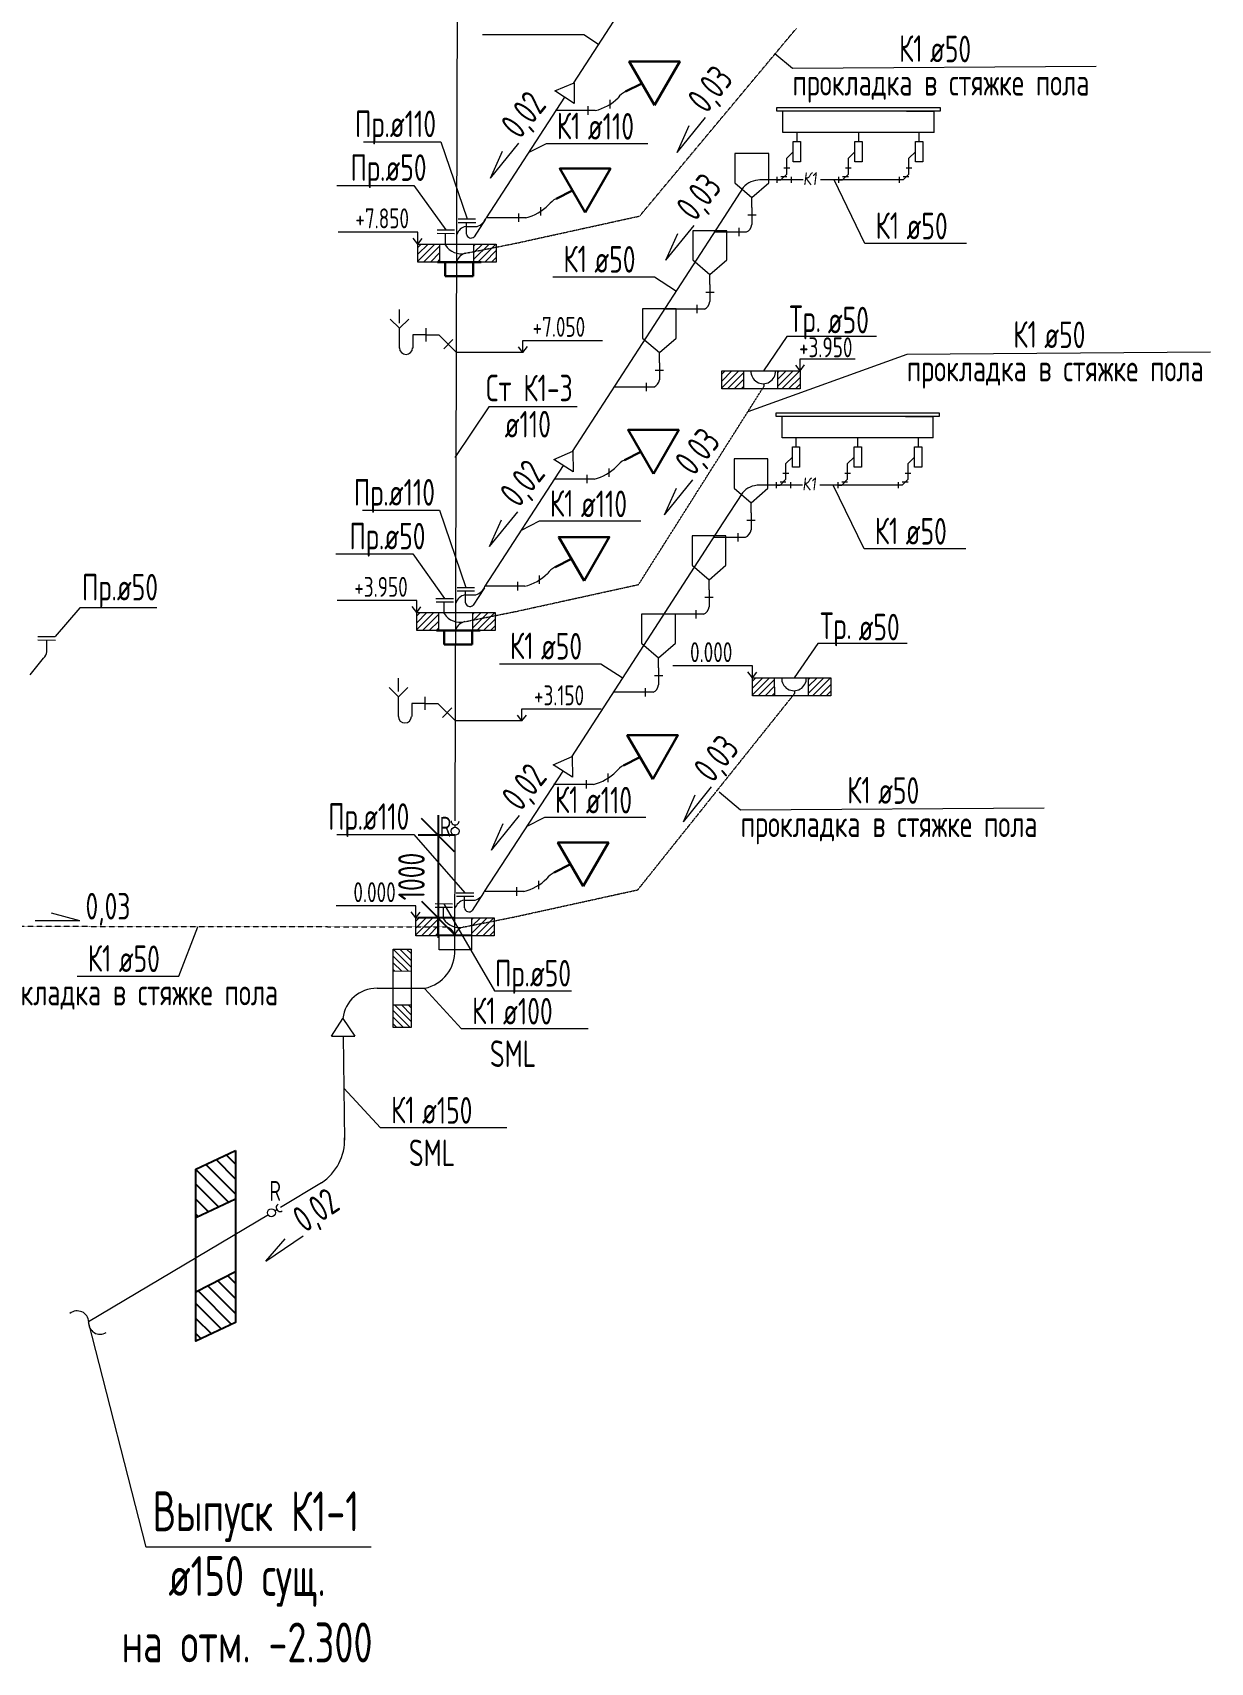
# Model space of a CAD drawing. Header units: millimetres. Extents: x -8689834 to 9419935, y -370377 to 166066.
# Drawn here: x -211101 to -202235, y -325973 to -313708 of the extents above; entities that cross this region are included whole.
import ezdxf

# ---------------------------------------------------------------- set-up
doc = ezdxf.new("R2010")
doc.units = ezdxf.units.MM
doc.header["$MEASUREMENT"] = 0
doc.linetypes.add('01_base$0$DASHED2', pattern=[0.375, 0.25, -0.125])
doc.layers.get('0').update_dxf_attribs({"color": 250, "lineweight": 9})
for name, color, linetype, lineweight in [('_0', 250, 'Continuous', 9), ('__Text VK', 7, 'Continuous', 30), ('_ВК-Text К1', 7, 'Continuous', 30), ('_ВК-К1', 14, 'Continuous', 40), ('_ВК-К3', 30, 'Continuous', 40), ('_ВК-переход на SML', 3, 'Continuous', 30), ('_ВК-противопожарные муфты', 1, 'Continuous', 30), ('_Сантехника', 7, 'Continuous', 30), ('ВК_канализация', 32, 'Continuous', 30), ('тх разм', 250, 'Continuous', 9)]:
    doc.layers.add(name, color=color, linetype=linetype, lineweight=lineweight)
doc.layers.add('PDF __ВК-К1', color=7, linetype='Continuous', true_color=0xb80000)
for name, color, linetype in [('PDF __К14', 3, 'Continuous'), ('PDF __Сантехника', 7, 'Continuous'), ('PDF _TEKSTBK', 7, 'Continuous'), ('АР_Кровля дорожки', 245, 'Continuous')]:
    doc.layers.add(name, color=color, linetype=linetype)
doc.styles.add('ISOCPEUR', font='isocpeur.ttf', dxfattribs={"width": 0.7})
doc.styles.add('RomanS', font='isocpeur.ttf')
doc.styles.add('ГОСТ 2.304', font='isocpeur.ttf', dxfattribs={"width": 0.7})
doc.dimstyles.new('СПДС', dxfattribs={"dimscale": 100, "dimtxt": 2.5, "dimasz": 2.5, "dimexe": 1.5, "dimexo": 0, "dimgap": 1, "dimtad": 1, "dimdec": 0, "dimrnd": 1, "dimtxsty": 'ГОСТ 2.304', "dimblk": 'OBLIQUE', "dimcen": 2.5, "dimdle": 1.5, "dimadec": 0, "dimazin": 2, "dimtfac": 0.75, "dimtdec": 0, "dimtmove": 1, "dimatfit": 3, "dimfxl": 1, "dimtolj": 1, "dimarcsym": 1})

# ---------------------------------------------------------------- blocks, each defined once
blk = doc.blocks.new('Протв_муфта')
at = {"layer": '_ВК-противопожарные муфты', "ltscale": 200, "transparency": 33554687}
for p, q in [((-205635, 240869), (-206106, 240869)), ((-206021, 240719), (-206021, 240869)), ((-205721, 240869), (-205721, 240719)), ((-205721, 240719), (-206021, 240719))]:
    blk.add_line(p, q, dxfattribs=at)
blk = doc.blocks.new('_Oblique')
at = {"color": 0, "linetype": 'ByBlock', "lineweight": -2}
blk.add_line((-0.5, -0.5), (0.5, 0.5), dxfattribs=at)
blk = doc.blocks.new('*D2105')
at = {"layer": 'тх разм', "color": 0, "lineweight": -2, "ltscale": 100, "transparency": 16777216}
for p, q in [((-208049, -319598), (-208049, -320520)), ((-207920, -319748), (-208199, -319748)), ((-207922, -320370), (-208199, -320370))]:
    blk.add_line(p, q, dxfattribs=at)
at = {"layer": 'тх разм', "color": 0, "lineweight": -2, "ltscale": 100, "transparency": 16777216, "xscale": 250, "yscale": 250, "zscale": 250}
for p, rotation in [((-208049, -319748), 90), ((-208049, -320370), 270)]:
    blk.add_blockref('_Oblique', p, dxfattribs=dict(at, rotation=rotation))
at = {"layer": 'тх разм', "color": 0, "lineweight": 13, "ltscale": 100, "transparency": 16777216, "insert": (-208249, -320059), "char_height": 250, "attachment_point": 5, "rotation": 90, "style": 'ГОСТ 2.304'}
blk.add_mtext('\\A1;{\\H0.8x;1000}', dxfattribs=at)
blk = doc.blocks.new('Унитаз')
at = {"layer": '_Сантехника', "lineweight": 30}
blk.add_line((-161311, 33424), (-161137, 33336), dxfattribs=at)
blk.add_lwpolyline([(-161446, 33191), (-161714, 33657), (-161176, 33657)], close=True, dxfattribs=at)

msp = doc.modelspace()

# ---------------------------------------------------------------- hatches: boundary and pattern name
at = {"layer": '_ВК-К3', "lineweight": 13}
h = msp.add_hatch(dxfattribs=at)
h.set_pattern_fill('ANSI31', scale=11.388071, angle=180)
h.set_pattern_definition([(225, (-261780.426, -335666.924), (25.566948, -25.566948), [])])
h.paths.add_polyline_path([(-208201.6, -315434.5), (-208034.9, -315434.5), (-208034.9, -315299), (-208201.6, -315299)])
h.paths.add_polyline_path([(-207779, -315434.5), (-207611.7, -315434.5), (-207611.7, -315299), (-207779, -315299)])
h = msp.add_hatch(dxfattribs=at)
h.set_pattern_fill('ANSI31', scale=11.388071, angle=180)
h.set_pattern_definition([(225, (-259492.688, -336620.88), (25.566948, -25.566948), [])])
h.paths.add_polyline_path([(-205913.9, -316388.5), (-205747.2, -316388.5), (-205747.2, -316252.9), (-205913.9, -316252.9)])
h.paths.add_polyline_path([(-205491.3, -316388.5), (-205323.9, -316388.5), (-205323.9, -316252.9), (-205491.3, -316252.9)])
h = msp.add_hatch(dxfattribs=at)
h.set_pattern_fill('ANSI31', scale=11.388071, angle=180)
h.set_pattern_definition([(225, (-261788.634, -338440.05), (25.566948, -25.566948), [])])
h.paths.add_polyline_path([(-208209.8, -318207.7), (-208043.1, -318207.7), (-208043.1, -318072.1), (-208209.8, -318072.1)])
h.paths.add_polyline_path([(-207787.2, -318207.7), (-207619.9, -318207.7), (-207619.9, -318072.1), (-207787.2, -318072.1)])
h = msp.add_hatch(dxfattribs=at)
h.set_pattern_fill('ANSI31', scale=11.388071, angle=180)
h.set_pattern_definition([(225, (-259261.167, -338931.43), (25.566948, -25.566948), [])])
h.paths.add_polyline_path([(-205682.3, -318699.1), (-205515.6, -318699.1), (-205515.6, -318563.5), (-205682.3, -318563.5)])
h.paths.add_polyline_path([(-205259.8, -318699.1), (-205092.4, -318699.1), (-205092.4, -318563.5), (-205259.8, -318563.5)])
h = msp.add_hatch(dxfattribs=at)
h.set_pattern_fill('ANSI31', scale=11.388071, angle=180)
h.set_pattern_definition([(225, (-261795.434, -340737.58), (25.566948, -25.566948), [])])
h.paths.add_polyline_path([(-208216.6, -320505.2), (-208049.9, -320505.2), (-208049.9, -320369.6), (-208216.6, -320369.6)])
h.paths.add_polyline_path([(-207794, -320505.2), (-207626.7, -320505.2), (-207626.7, -320369.6), (-207794, -320369.6)])
h = msp.add_hatch(dxfattribs=at)
h.set_pattern_fill('ANSI31', scale=11.388071, angle=270.01069)
h.set_pattern_definition([(315.01069, (-188008.44, -374769.646), (25.562178, 25.571716), [])])
h.paths.add_polyline_path([(-208250.8, -321194.6), (-208250.8, -321027.9), (-208386.4, -321027.9), (-208386.4, -321194.6)])
h.paths.add_polyline_path([(-208250.9, -320772), (-208250.9, -320604.7), (-208386.5, -320604.7), (-208386.5, -320772)])
at = {"layer": '_ВК-К3', "lineweight": 25}
h = msp.add_hatch(dxfattribs=at)
h.set_pattern_fill('ANSI31', scale=25, angle=270)
h.set_pattern_definition([(315, (-165157.714, -441175.84), (56.1266, 56.1266), [])])
h.paths.add_polyline_path([(-209573.4, -323415.6), (-209573.4, -323035), (-209871, -323189.4), (-209871, -323555.3)])
h.paths.add_polyline_path([(-209573.4, -322487.9), (-209573.4, -322120.5), (-209871, -322260.3), (-209871, -322627.7)])

# ---------------------------------------------------------------- linework, layer by layer
at = {"color": 244, "ltscale": 500, "true_color": 0x991b1e}
for points in [[(-207920.2, -319641), (-207886.3, -308164.8)], [(-208056.5, -315192.2), (-207925.6, -315192.8)], [(-208055.8, -315218.2), (-207924.8, -315218.8)], [(-207994, -315307.2), (-207993.6, -315218.5)], [(-207897.2, -315109.9), (-207766.3, -315110.4)], [(-207896.5, -315135.9), (-207765.5, -315136.4)], [(-207839.6, -315166.4), (-207755.1, -315165.9)], [(-207834.7, -315224.8), (-207834.3, -315136.1)], [(-207692, -315112.1), (-207777.6, -315243.9)], [(-207905.4, -317883), (-207774.5, -317883.5)], [(-207904.7, -317909), (-207773.7, -317909.5)], [(-207842.9, -317998), (-207842.5, -317909.2)], [(-207700.2, -317885.2), (-207785.8, -318017)], [(-208064.7, -317965.4), (-207933.7, -317965.9)], [(-208064, -317991.4), (-207933, -317991.9)], [(-208002.2, -318080.4), (-208001.8, -317991.6)], [(-207847.8, -317939.5), (-207763.3, -317939)], [(-211061.5, -318252.6), (-210930.6, -318253.1)], [(-211060.8, -318278.6), (-210929.8, -318279.1)], [(-210995.1, -318367.6), (-210993.9, -318278.8)], [(-207922.4, -320630), (-207919.8, -319747.7)], [(-207911.5, -320180.5), (-207780.6, -320181)], [(-207910.8, -320206.5), (-207779.9, -320207)], [(-207853.9, -320237.1), (-207769.4, -320236.6)], [(-207849, -320295.5), (-207848.7, -320206.8)], [(-207706.3, -320182.7), (-207791.9, -320314.5)], [(-208070.8, -320262.9), (-207939.9, -320263.4)], [(-208070.1, -320288.9), (-207939.2, -320289.4)], [(-208008.3, -320377.9), (-208007.9, -320289.2)], [(-208763.2, -321261), (-208752, -322042.6)], [(-208926.4, -322363.9), (-209235.5, -322548.5)], [(-209325.6, -322605.8), (-210679, -323410.7)]]:
    msp.add_lwpolyline(points, dxfattribs=at)
at = {"color": 244, "linetype": '01_base$0$DASHED2', "ltscale": 0.6, "true_color": 0x991b1e}
for points in [[(-207839.9, -315367.6), (-207466.4, -315293.5), (-206530.9, -315088.1), (-205350.6, -313674.9)], [(-207848.1, -318140.8), (-207474.6, -318066.6), (-206539, -317861.2), (-205596.5, -316371.1)], [(-207854.2, -320438.3), (-207480.8, -320364.2), (-206545.2, -320158.7), (-205364.9, -318681.6)]]:
    msp.add_lwpolyline(points, dxfattribs=at)
at = {"color": 7, "ltscale": 500}
for points in [[(-207714.6, -313723.2), (-206950.4, -313723.2), (-206840.8, -313794.3)], [(-203095.3, -313962.5), (-205381, -313978.7), (-205512.6, -313868.8)], [(-206470.3, -314544.7), (-207234.5, -314544.7), (-207371.3, -314613.2)], [(-204071, -315294.9), (-204835.1, -315294.9), (-205067.8, -314816.1)], [(-208201.6, -315299), (-208201.6, -315208.5), (-208800.6, -315208.6)], [(-208201.6, -315299), (-208236.3, -315253.9)], [(-208201.6, -315299), (-208169.5, -315256.3)], [(-207184.8, -315545.8), (-206420.7, -315545.8), (-206260.4, -315649.7)], [(-207410.8, -316115.3), (-207442.9, -316072.6)], [(-207410.8, -316115.3), (-207410.8, -316024.8), (-206811.8, -316025)], [(-207410.8, -316115.3), (-207376.1, -316070.2)], [(-202234.8, -316113.6), (-204520.4, -316129.9), (-205716.5, -316560.8)], [(-205323.9, -316252.9), (-205323.9, -316162.4), (-204908, -316162.5)], [(-205323.9, -316252.9), (-205356, -316210.3)], [(-205323.9, -316252.9), (-205289.2, -316207.9)], [(-204077.1, -317592.4), (-204841.3, -317592.4), (-205073.9, -317113.6)], [(-206522.5, -317385.8), (-207286.7, -317385.8), (-207423.5, -317454.3)], [(-208209.8, -318072.1), (-208209.8, -317981.6), (-208808.8, -317981.7)], [(-208209.8, -318072.1), (-208244.5, -318027)], [(-208209.8, -318072.1), (-208177.7, -318029.5)], [(-207587.1, -318457.2), (-206823, -318457.2), (-206662.6, -318561.1)], [(-205682.3, -318563.5), (-205682.3, -318473), (-206281.3, -318473.1)], [(-205682.3, -318563.5), (-205717.1, -318518.4)], [(-205682.3, -318563.5), (-205650.3, -318520.8)], [(-207419, -318888.4), (-207451.1, -318845.8)], [(-207419, -318888.4), (-207419, -318797.9), (-206820, -318798.1)], [(-207419, -318888.4), (-207384.3, -318843.4)], [(-203485.7, -319543.3), (-205771.4, -319559.5), (-205932.4, -319425)], [(-206484.6, -319615.4), (-207248.8, -319615.4), (-207385.6, -319683.9)], [(-208216.6, -320369.6), (-208216.6, -320279.1), (-208815.6, -320279.3)], [(-208216.6, -320369.6), (-208251.3, -320324.6)], [(-208216.6, -320369.6), (-208184.5, -320327)], [(-210765.4, -320809.2), (-210001.3, -320809.2), (-209856, -320438.4)], [(-209871, -322260.3), (-209573.4, -322120.5)], [(-209871, -322627.7), (-209573.4, -322487.9)], [(-209871, -323555.3), (-209573.4, -323415.6)]]:
    msp.add_lwpolyline(points, dxfattribs=at)
at = {"color": 18, "ltscale": 100, "true_color": 0x000000}
for points in [[(-208609.3, -314528.7), (-208028.9, -314528.7), (-207830.9, -315110.1)], [(-208810.5, -314857.6), (-208230.2, -314857.6), (-207991, -315192.5)], [(-207410.8, -316115.3), (-207910.3, -316115.2)], [(-208617.5, -317301.8), (-208037.1, -317301.8), (-207839.1, -317883.2)], [(-208818.7, -317630.7), (-208238.4, -317630.7), (-207999.2, -317965.6)], [(-210166.2, -318036.2), (-210746.6, -318036.2), (-210930.6, -318253.1)], [(-207419, -318888.4), (-207918.5, -318888.4)], [(-208810.7, -319741.7), (-208230.4, -319741.7), (-207846.1, -320180.8)], [(-208005.4, -320263.2), (-207624.7, -320920.2), (-207044.4, -320920.2)]]:
    msp.add_lwpolyline(points, dxfattribs=at)
at = {"color": 244, "ltscale": 100, "true_color": 0x991b1e}
msp.add_lwpolyline([(-211119.4, -318541.5), (-211018, -318415.8)], dxfattribs=at)
at = {"color": 244, "ltscale": 500, "true_color": 0x991b1e}
for centre, radius, start, end in [((-205625.2, -314985), 168.4, 89.33481, 138.94886), ((-207820.1, -315255.9), 91.6, 102.31446, 161.88271), ((-207786.3, -315065.5), 105.1, 287.26643, 340.13791), ((-207875.3, -315231.1), 141, 212.65717, 284.53041), ((-207801.4, -315220.1), 33.7, 188.17133, 314.93027), ((-207820.9, -315457.2), 91.6, 101.97428, 161.54253), ((-205631.3, -317282.5), 168.4, 89.33481, 138.94886), ((-207794.5, -317838.6), 105.1, 287.26643, 340.13791), ((-207828.3, -318029), 91.6, 102.31446, 161.88271), ((-207809.6, -317993.2), 33.7, 188.17133, 314.93027), ((-207883.4, -318004.3), 141, 212.65717, 284.53041), ((-207829.1, -318230.3), 91.6, 101.97428, 161.54253), ((-211061.1, -318365.8), 66, 310.77275, 358.43258), ((-207834.4, -320326.5), 91.6, 102.31446, 161.88271), ((-207800.6, -320136.2), 105.1, 287.26643, 340.13791), ((-207815.7, -320290.7), 33.7, 188.17133, 314.93027), ((-207889.6, -320301.8), 141, 212.65717, 284.53041), ((-208009.2, -320526.8), 91.6, 17.77812, 77.34637), ((-207835.2, -320527.9), 91.6, 101.97428, 161.54253), ((-208205.8, -320621.9), 283.4, 281.62188, 2.37514), ((-208511.4, -321155.2), 255.3, 89.23514, 173.54868), ((-209140.8, -322039.6), 388.8, 303.46536, 2.06641)]:
    msp.add_arc(centre, radius, start, end, dxfattribs=at)
at = {"color": 18, "ltscale": 500, "true_color": 0x000000}
for centre, start, end in [((-210765.1, -323414), 2.21733, 129.29001), ((-210593.1, -323417.6), 175.43682, 302.5095)]:
    msp.add_arc(centre, 86.2, start, end, dxfattribs=at)
at = {"layer": '_0', "color": 244, "ltscale": 500, "true_color": 0x991b1e}
for points in [[(-208851.7, -321261.1), (-208765.1, -321126.5), (-208674.7, -321260.9)], [(-208851.7, -321261.1), (-208674.7, -321260.9)]]:
    msp.add_lwpolyline(points, dxfattribs=at)
at = {"layer": '_ВК-Text К1', "color": 7, "lineweight": 13, "ltscale": 100}
for p, q in [((-206247.9, -314609.9), (-206035.7, -314347.5)), ((-206247.9, -314609.9), (-206158.7, -314407.9)), ((-207653.2, -314802.4), (-207440.9, -314540)), ((-207653.2, -314802.4), (-207564, -314600.4)), ((-206333.3, -315421.5), (-206121, -315159.1)), ((-206333.3, -315421.5), (-206244.1, -315219.5)), ((-206343.8, -317337), (-206131.5, -317074.7)), ((-206343.8, -317337), (-206254.6, -317135.1)), ((-207661.4, -317575.5), (-207449.1, -317313.1)), ((-207661.4, -317575.5), (-207572.2, -317373.5)), ((-206202.1, -319647.3), (-205989.9, -319385)), ((-206202.1, -319647.3), (-206112.9, -319445.3)), ((-207647.8, -319861.1), (-207435.6, -319598.7)), ((-207647.8, -319861.1), (-207558.6, -319659.1)), ((-210745.3, -320391.3), (-210958.5, -320333.9)), ((-210745.3, -320391.3), (-211082.8, -320391.7)), ((-209344.2, -322952.7), (-209064.4, -322764.1)), ((-209344.2, -322952.7), (-209199.7, -322785.7))]:
    msp.add_line(p, q, dxfattribs=at)
at = {"layer": '_ВК-К1', "lineweight": 13, "ltscale": 100}
for p, q in [((-204548.1, -314816.6), (-204504.5, -314772)), ((-204554.2, -317114.1), (-204510.6, -317069.5))]:
    msp.add_line(p, q, dxfattribs=at)
at = {"layer": '_ВК-К1', "lineweight": 13}
for p, q in [((-205686.3, -315024.7), (-205686.3, -315152.6)), ((-206002.5, -315604.6), (-206002.5, -315732.6)), ((-206383, -316191.8), (-206383, -316319.8)), ((-205692.5, -317322.2), (-205692.5, -317450.1)), ((-206008.6, -317902.2), (-206008.6, -318030.1)), ((-206389.1, -318489.4), (-206389.1, -318617.3))]:
    msp.add_line(p, q, dxfattribs=at)
at = {"layer": '_ВК-К1', "lineweight": 13, "transparency": 33554687, "flags": 128}
for points in [[(-206753.5, -314277.8), (-206753.5, -314214.1)], [(-205401.6, -314727.4), (-205446.2, -314727.4)], [(-205424.5, -314772), (-205424.5, -314727.4)], [(-204938, -314727.4), (-204981.6, -314727.4)], [(-204959.8, -314772), (-204959.8, -314727.4)], [(-204482.7, -314727.4), (-204526.3, -314727.4)], [(-204504.5, -314772), (-204504.5, -314727.4)], [(-205300, -314816.6), (-205627.1, -314816.6)], [(-205496, -314816.6), (-205468, -314816.6), (-205424.5, -314772)], [(-205496, -314838.4), (-205496, -314793.8)], [(-205424.5, -314793.8), (-205468, -314793.8)], [(-205390.2, -314793.8), (-205390.2, -314838.4)], [(-204548.1, -314816.6), (-205168.9, -314816.6)], [(-205031.4, -314816.6), (-205003.4, -314816.6), (-204959.8, -314772)], [(-205031.4, -314838.4), (-205031.4, -314793.8)], [(-204959.8, -314793.8), (-205003.4, -314793.8)], [(-204576.1, -314838.4), (-204576.1, -314793.8)], [(-204504.5, -314793.8), (-204548.1, -314793.8)], [(-207275.9, -315084), (-207275.9, -315020.3)], [(-205655.2, -315082.7), (-205717.5, -315082.7)], [(-205783.3, -315239.9), (-205783.3, -315176.2)], [(-205971.4, -315662.7), (-206033.6, -315662.7)], [(-206099.5, -315819.8), (-206099.5, -315756.1)], [(-206351.9, -316249.9), (-206414.1, -316249.9)], [(-206480, -316407), (-206480, -316343.3)], [(-206761.7, -317050.9), (-206761.7, -316987.2)], [(-205407.8, -317024.9), (-205452.4, -317024.9)], [(-205430.6, -317069.5), (-205430.6, -317024.9)], [(-204944.2, -317024.9), (-204987.7, -317024.9)], [(-204965.9, -317069.5), (-204965.9, -317024.9)], [(-204488.8, -317024.9), (-204532.4, -317024.9)], [(-204510.6, -317069.5), (-204510.6, -317024.9)], [(-205306.2, -317114.1), (-205633.2, -317114.1)], [(-205502.1, -317114.1), (-205474.1, -317114.1), (-205430.6, -317069.5)], [(-205502.1, -317135.9), (-205502.1, -317091.3)], [(-205430.6, -317091.3), (-205474.1, -317091.3)], [(-205396.4, -317091.3), (-205396.4, -317135.9)], [(-204554.2, -317114.1), (-205175.1, -317114.1)], [(-205037.5, -317114.1), (-205009.5, -317114.1), (-204965.9, -317069.5)], [(-205037.5, -317135.9), (-205037.5, -317091.3)], [(-204965.9, -317091.3), (-205009.5, -317091.3)], [(-204582.2, -317135.9), (-204582.2, -317091.3)], [(-204510.6, -317091.3), (-204554.2, -317091.3)], [(-205661.3, -317380.3), (-205723.6, -317380.3)], [(-205789.5, -317537.4), (-205789.5, -317473.7)], [(-207284.1, -317857.1), (-207284.1, -317793.4)], [(-205977.5, -317960.2), (-206039.7, -317960.2)], [(-206105.6, -318117.4), (-206105.6, -318053.6)], [(-206486.1, -318704.6), (-206486.1, -318640.8)], [(-206358, -318547.4), (-206420.2, -318547.4)], [(-206767.8, -319348.4), (-206767.8, -319284.7)], [(-207290.2, -320154.6), (-207290.2, -320090.9)]]:
    msp.add_lwpolyline(points, dxfattribs=at)
at = {"layer": '_ВК-К1', "lineweight": 13, "transparency": 33554687, "elevation": 0, "flags": 128}
for points in [[(-206918, -314326.2), (-206918, -314262.5)], [(-207440.4, -315132.5), (-207440.4, -315068.8)], [(-206926.2, -317099.4), (-206926.2, -317035.7)], [(-207448.6, -317905.6), (-207448.6, -317841.9)], [(-206932.3, -319396.9), (-206932.3, -319333.2)], [(-207454.7, -320203.1), (-207454.7, -320139.4)]]:
    msp.add_lwpolyline(points, dxfattribs=at)
at = {"layer": '_ВК-К1', "lineweight": 13, "ltscale": 100}
for centre, radius, start, end in [((-206956.1, -313934.9), 371.4, 284.11045, 314.88954), ((-206565.1, -314297.5), 162.8, 116.6162, 142.35697), ((-207087.4, -315103.7), 162.8, 116.6162, 142.35697), ((-207478.4, -314741.2), 371.4, 284.11045, 314.88954), ((-205754.6, -315144.7), 68.7, 292.7847, 353.36193), ((-206070.8, -315724.6), 68.7, 292.7847, 353.36193), ((-206451.2, -316311.8), 68.7, 292.7847, 353.36193), ((-206573.3, -317070.6), 162.8, 116.6162, 142.35697), ((-206964.2, -316708.1), 371.4, 284.11045, 314.88954), ((-205760.7, -317442.2), 68.7, 292.7847, 353.36193), ((-207486.6, -317514.3), 371.4, 284.11045, 314.88954), ((-207095.6, -317876.8), 162.8, 116.6162, 142.35697), ((-206076.9, -318022.1), 68.7, 292.7847, 353.36193), ((-206457.4, -318609.3), 68.7, 292.7847, 353.36193), ((-206970.4, -319005.6), 371.4, 284.11045, 314.88954), ((-206579.4, -319368.1), 162.8, 116.6162, 142.35697), ((-207492.7, -319811.8), 371.4, 284.11045, 314.88954), ((-207101.8, -320174.3), 162.8, 116.6162, 142.35697)]:
    msp.add_arc(centre, radius, start, end, dxfattribs=at)
at = {"layer": '_ВК-К3', "color": 7, "lineweight": 13}
for p, q in [((-208034.3, -315434.5), (-208034.3, -315299)), ((-207779.4, -315434.1), (-207779, -315298.5)), ((-205746.1, -316388), (-205746.5, -316252.5)), ((-205491.4, -316388.5), (-205491.4, -316252.9)), ((-208042.5, -318207.7), (-208042.5, -318072.1)), ((-207787.6, -318207.2), (-207787.2, -318071.6)), ((-205514.6, -318698.6), (-205515, -318563)), ((-205259.9, -318699.1), (-205259.9, -318563.5)), ((-208049.3, -320505.2), (-208049.3, -320369.6)), ((-207794.4, -320504.7), (-207794, -320369.1)), ((-208251.4, -320772.4), (-208386.9, -320772)), ((-208250.8, -321027.3), (-208386.4, -321027.3))]:
    msp.add_line(p, q, dxfattribs=at)
at = {"layer": '_ВК-К3', "color": 7, "lineweight": 25}
for p, q in [((-209573.4, -322487.9), (-209871, -322627.7)), ((-209573.4, -323033.8), (-209871, -323188))]:
    msp.add_line(p, q, dxfattribs=at)
at = {"layer": '_ВК-К3', "color": 7, "lineweight": 13}
for points in [[(-207611.7, -315434.5), (-208201.6, -315434.5), (-208201.6, -315299), (-207611.7, -315299)], [(-205323.9, -316388.5), (-205913.9, -316388.5), (-205913.9, -316252.9), (-205323.9, -316252.9)], [(-207619.9, -318207.7), (-208209.8, -318207.7), (-208209.8, -318072.1), (-207619.9, -318072.1)], [(-205092.4, -318699.1), (-205682.3, -318699.1), (-205682.3, -318563.5), (-205092.4, -318563.5)], [(-207626.7, -320505.2), (-208216.6, -320505.2), (-208216.6, -320369.6), (-207626.7, -320369.6)], [(-208250.9, -320604.7), (-208250.8, -321194.6), (-208386.4, -321194.6), (-208386.5, -320604.7)]]:
    msp.add_lwpolyline(points, close=True, dxfattribs=at)
at = {"layer": '_ВК-К3', "color": 7, "lineweight": 25}
msp.add_lwpolyline([(-209573.4, -322120.5), (-209573.4, -323415.6), (-209871, -323555.3), (-209871, -322260.3)], close=True, dxfattribs=at)
at = {"layer": '_ВК-переход на SML', "lineweight": 13}
msp.add_lwpolyline([(-208041.7, -320498.9), (-207798.1, -320498.9), (-207798.1, -320610.2), (-208041.7, -320610.2)], close=True, dxfattribs=at)
at = {"layer": '_Сантехника', "lineweight": 13}
for points in [[(-205498.6, -314272.1), (-204269.6, -314272.1), (-204269.6, -314300.1), (-205498.6, -314300.1), (-205498.6, -314272.1)], [(-205453, -314459.8), (-205453, -314300.1)], [(-204523.7, -314300.1), (-204315.2, -314300.1)], [(-204315.2, -314459.8), (-204315.2, -314300.1)], [(-204315.2, -314459.8), (-205453, -314459.8)], [(-205349.3, -314459.8), (-205349.3, -314528.2)], [(-204884.6, -314459.8), (-204884.6, -314528.2)], [(-204429.3, -314459.8), (-204429.3, -314528.2)], [(-205424.5, -314652.7), (-205375.7, -314605)], [(-205375.7, -314528.2), (-205320.7, -314528.2), (-205320.7, -314680.7), (-205375.7, -314680.7), (-205375.7, -314528.2)], [(-204959.8, -314652.7), (-204911.1, -314605)], [(-204911.1, -314528.2), (-204856.1, -314528.2), (-204856.1, -314680.7), (-204911.1, -314680.7), (-204911.1, -314528.2)], [(-204504.5, -314652.7), (-204455.8, -314605)], [(-204455.8, -314528.2), (-204400.8, -314528.2), (-204400.8, -314680.7), (-204455.8, -314680.7), (-204455.8, -314528.2)], [(-205424.5, -314727.4), (-205424.5, -314652.7)], [(-204959.8, -314727.4), (-204959.8, -314652.7)], [(-204504.5, -314727.4), (-204504.5, -314652.7)], [(-205504.7, -316569.6), (-204275.7, -316569.6), (-204275.7, -316597.6), (-205504.7, -316597.6), (-205504.7, -316569.6)], [(-205459.1, -316757.3), (-205459.1, -316597.6)], [(-204529.8, -316597.6), (-204321.3, -316597.6)], [(-204321.3, -316757.3), (-204321.3, -316597.6)], [(-204321.3, -316757.3), (-205459.1, -316757.3)], [(-205355.4, -316757.3), (-205355.4, -316825.8)], [(-204890.7, -316757.3), (-204890.7, -316825.8)], [(-204435.4, -316757.3), (-204435.4, -316825.8)], [(-205430.6, -316950.2), (-205381.8, -316902.5)], [(-205381.8, -316825.8), (-205326.9, -316825.8), (-205326.9, -316978.2), (-205381.8, -316978.2), (-205381.8, -316825.8)], [(-204965.9, -316950.2), (-204917.2, -316902.5)], [(-204917.2, -316825.8), (-204862.2, -316825.8), (-204862.2, -316978.2), (-204917.2, -316978.2), (-204917.2, -316825.8)], [(-204510.6, -316950.2), (-204461.9, -316902.5)], [(-204461.9, -316825.8), (-204406.9, -316825.8), (-204406.9, -316978.2), (-204461.9, -316978.2), (-204461.9, -316825.8)], [(-205430.6, -317024.9), (-205430.6, -316950.2)], [(-204965.9, -317024.9), (-204965.9, -316950.2)], [(-204510.6, -317024.9), (-204510.6, -316950.2)]]:
    msp.add_lwpolyline(points, dxfattribs=at)
at = {"layer": '_Сантехника', "lineweight": 13, "flags": 128}
for points in [[(-205686.3, -314949.3), (-205559.9, -314839), (-205559.9, -314618.6), (-205814, -314618.6), (-205814, -314839), (-205686.3, -314949.3)], [(-205686.3, -315024.7), (-205686.3, -314949.3)], [(-206002.5, -315529.2), (-205876, -315419), (-205876, -315198.6), (-206130.1, -315198.6), (-206130.1, -315419), (-206002.5, -315529.2)], [(-206002.5, -315604.6), (-206002.5, -315529.2)], [(-206383, -316116.4), (-206256.5, -316006.2), (-206256.5, -315785.8), (-206510.6, -315785.8), (-206510.6, -316006.2), (-206383, -316116.4)], [(-206383, -316191.8), (-206383, -316116.4)], [(-205692.5, -317246.8), (-205566, -317136.6), (-205566, -316916.1), (-205820.1, -316916.1), (-205820.1, -317136.6), (-205692.5, -317246.8)], [(-205692.5, -317322.2), (-205692.5, -317246.8)], [(-206008.6, -317826.7), (-205882.2, -317716.5), (-205882.2, -317496.1), (-206136.2, -317496.1), (-206136.2, -317716.5), (-206008.6, -317826.7)], [(-206008.6, -317902.2), (-206008.6, -317826.7)], [(-206389.1, -318413.9), (-206262.6, -318303.7), (-206262.6, -318083.3), (-206516.7, -318083.3), (-206516.7, -318303.7), (-206389.1, -318413.9)], [(-206389.1, -318489.4), (-206389.1, -318413.9)]]:
    msp.add_lwpolyline(points, dxfattribs=at)
at = {"layer": '_Сантехника', "lineweight": 13}
for centre in [(-205601, -316257.1), (-205369.5, -318567.6)]:
    msp.add_arc(centre, 93, 177.43263, 2.56737, dxfattribs=at)
at = {"layer": 'PDF __ВК-К1', "lineweight": 13}
for points in [[(-208140.5, -315933.2), (-208140.5, -316031.5)], [(-208140.5, -315983.4), (-208238.8, -315983.4)], [(-208140.5, -315983.4), (-208042.1, -315983.4), (-207910.3, -316115.2)], [(-207937.5, -316016.9), (-208006.5, -316088)], [(-208148.7, -318756.5), (-208247, -318756.5)], [(-208148.7, -318706.3), (-208148.7, -318804.6)], [(-208148.7, -318756.5), (-208050.3, -318756.5), (-207918.5, -318888.4)], [(-207945.7, -318790), (-208014.7, -318861.1)]]:
    msp.add_lwpolyline(points, dxfattribs=at)
at = {"layer": 'PDF __К14', "lineweight": 13}
for points in [[(-208339.3, -315893.4), (-208339.3, -315792.9)], [(-208347.5, -318666.5), (-208347.5, -318566.1)]]:
    msp.add_lwpolyline(points, dxfattribs=at)
at = {"layer": 'PDF __Сантехника', "color": 18, "lineweight": 13, "true_color": 0x000000}
for points in [[(-205596.5, -316350), (-205596.5, -316371.1)], [(-205364.9, -318660.5), (-205364.9, -318681.6)]]:
    msp.add_lwpolyline(points, dxfattribs=at)
at = {"layer": 'PDF _TEKSTBK', "lineweight": 13}
for points in [[(-208339.3, -315933.2), (-208408.3, -315864.1)], [(-208339.3, -316081.7), (-208339.3, -315933.2), (-208268.1, -315864.1)], [(-208238.8, -315983.4), (-208238.8, -316081.7)], [(-208347.5, -318706.3), (-208416.5, -318637.2)], [(-208347.5, -318854.9), (-208347.5, -318706.3), (-208276.3, -318637.2)], [(-208247, -318756.5), (-208247, -318854.9)]]:
    msp.add_lwpolyline(points, dxfattribs=at)
for centre in [(-208290.1, -316080.7), (-208298.3, -318853.8)]:
    msp.add_arc(centre, 49.2, 180.00001, 359.99999, dxfattribs=at)
at = {"layer": 'АР_Кровля дорожки', "color": 244, "lineweight": 13, "ltscale": 500, "true_color": 0x991b1e}
msp.add_lwpolyline([(-208508, -320899.9), (-208148.8, -320899.5), (-208148.8, -320899.5)], dxfattribs=at)
at = {"layer": 'ВК_канализация', "color": 244, "lineweight": 13, "ltscale": 500, "true_color": 0x991b1e}
for points in [[(-205889.8, -312326.3), (-207030.3, -314086.8)], [(-207096.3, -314194.1), (-207687.5, -315101.2)], [(-206865.5, -314295.1), (-207165, -314295)], [(-205752.2, -314874.4), (-205898, -315099.4)], [(-207387.9, -315101.4), (-207687.4, -315101.2)], [(-205898, -315099.4), (-207038.5, -316859.9)], [(-205967, -315206.6), (-205728, -315208)], [(-206044.2, -315788), (-206343.7, -315787.9)], [(-206424.6, -316375.2), (-206724.1, -316375.1)], [(-207107, -316965.7), (-207695.7, -317874.4)], [(-206873.7, -317068.3), (-207173.2, -317068.1)], [(-205758.3, -317171.9), (-205904.1, -317396.9)], [(-205904.1, -317396.9), (-207044.6, -319157.4)], [(-205973.2, -317504.1), (-205734.1, -317505.6)], [(-207396.1, -317874.5), (-207695.6, -317874.4)], [(-206050.3, -318085.5), (-206349.8, -318085.4)], [(-206430.7, -318672.7), (-206730.2, -318672.6)], [(-207110.6, -319264.8), (-207701.8, -320171.9)], [(-206879.8, -319365.8), (-207179.3, -319365.7)], [(-207920.4, -319687.8), (-207920.3, -319671)], [(-207402.2, -320172), (-207701.7, -320171.9)], [(-209277.6, -322573.6), (-209263.1, -322565.1)]]:
    msp.add_lwpolyline(points, dxfattribs=at)
at = {"layer": 'ВК_канализация', "color": 18, "lineweight": 13, "ltscale": 500, "true_color": 0x000000}
for points in [[(-207023.5, -314241.3), (-207169.2, -314146.9), (-207025.4, -314084.7), (-207023.5, -314241.3)], [(-204749.4, -315995.3), (-205422.7, -315995.3), (-205598.6, -316252.9)], [(-207001, -316522.9), (-207666.6, -316524.7), (-207923, -316904.7)], [(-207031.7, -317014.4), (-207177.4, -316920.1), (-207033.6, -316857.8), (-207031.7, -317014.4)], [(-204517.9, -318305.8), (-205191.2, -318305.8), (-205367, -318563.5)], [(-207037.8, -319312), (-207183.5, -319217.6), (-207039.7, -319155.3), (-207037.8, -319312)], [(-206920.1, -321204), (-207872.7, -321204), (-208147.7, -320904.6)], [(-207530.1, -321950.2), (-208482.6, -321950.2), (-208757.6, -321650.8)], [(-208552.3, -325104.8), (-210245.7, -325104.8), (-210679, -323410.7)]]:
    msp.add_lwpolyline(points, dxfattribs=at)
at = {"layer": 'ВК_канализация', "color": 244, "linetype": '01_base$0$DASHED2', "lineweight": 13, "ltscale": 0.6, "true_color": 0x991b1e}
msp.add_lwpolyline([(-212484.4, -320431.2), (-207989.2, -320437.5)], dxfattribs=at)
at = {"layer": 'ВК_канализация', "color": 244, "lineweight": 13, "ltscale": 500, "true_color": 0x991b1e}
for centre in [(-207920.6, -319717.8), (-209303.4, -322588.8)]:
    msp.add_circle(centre, 30, dxfattribs=at)
for centre, start, end in [((-207920.2, -319641), 179.67036, 359.67036), ((-209237.3, -322549.9), 120.45947, 300.45947)]:
    msp.add_arc(centre, 30, start, end, dxfattribs=at)

# ---------------------------------------------------------------- block references
at = {"layer": '_ВК-К1', "lineweight": 13, "xscale": 0.7, "yscale": 0.7, "zscale": 0.7}
for p in [(-63779.4, -484042.9), (-63787.6, -486816.1)]:
    msp.add_blockref('Протв_муфта', p, dxfattribs=at)
at = {"layer": '_Сантехника', "lineweight": 13, "xscale": -0.7082066135345116, "yscale": 0.7082066135345116, "zscale": 0.7082066135345116}
for p in [(-320756.1, -337760.9), (-321278.5, -338567.1), (-320764.3, -340534), (-321286.7, -341340.3), (-320770.4, -342831.6), (-321292.8, -343637.8)]:
    msp.add_blockref('Унитаз', p, dxfattribs=at)

# ---------------------------------------------------------------- texts
at = {"layer": '__Text VK', "lineweight": 13, "style": 'RomanS', "oblique": 7, "width": 0.85}
for p in [(-205302.3, -314856.1, 0), (-205308.4, -317153.6, 0)]:
    msp.add_text('К1', height=98, dxfattribs=at).set_placement(p)
at = {"layer": 'ВК_канализация', "color": 18, "ltscale": 100, "true_color": 0x000000, "attachment_point": 4, "style": 'ISOCPEUR'}
for s, insert, char_height, width in [('К1', (-204579, -313828), 200, 5891.51), ('\\pxi-1,l1,t1,5;ø50', (-204345.8, -313831.2), 200, 7500), ('прокладка в стяжке пола', (-205381, -314108.7), 200, 5891.51), ('\\pxi-1,l1,t1,5;Пр.ø110', (-208674.8, -314421.8), 200, 5891.51), ('К1', (-207154.9, -314410.3), 200, 5891.51), ('\\pxi-1,l1,t1,5;ø110', (-206921.7, -314413.4), 200, 7500), ('\\pxi-1,l1,t1,5;Пр.ø50', (-208708, -314751.2), 200, 5891.51), ('К1', (-204755.6, -315160.4), 200, 5891.51), ('\\pxi-1,l1,t1,5;ø50', (-204522.4, -315163.6), 200, 7500), ('К1', (-207105.3, -315411.3), 200, 5891.51), ('\\pxi-1,l1,t1,5;ø50', (-206872.1, -315414.5), 200, 7500), ('Тр.', (-205404.3, -315888.6), 200, 5891.51), ('\\pxi-1,l1,t1,5;ø50', (-205115.1, -315871.3), 200, 7500), ('К1', (-203718.5, -315979.2), 200, 5891.51), ('\\pxi-1,l1,t1,5;ø50', (-203485.3, -315982.3), 200, 7500), ('прокладка в стяжке пола', (-204520.4, -316259.9), 200, 5891.51), ('Ст К1-3', (-207687.6, -316382.6), 200, 5891.51), ('\\pxi-1,l1,t1,5;ø110', (-207547.4, -316655), 200, 7500), ('\\pxi-1,l1,t1,5;Пр.ø110', (-208683, -317194.9), 200, 5891.51), ('К1', (-207207.1, -317251.3), 200, 5891.51), ('\\pxi-1,l1,t1,5;ø110', (-206973.9, -317254.5), 200, 7500), ('\\pxi-1,l1,t1,5;Пр.ø50', (-208716.2, -317524.3), 200, 5891.51), ('К1', (-204761.7, -317458), 200, 5891.51), ('\\pxi-1,l1,t1,5;ø50', (-204528.5, -317461.1), 200, 7500), ('\\pxi-1,l1,t1,5;Пр.ø50', (-210729.5, -317908.7), 200, 5891.51), ('Тр.', (-205172.7, -318199.1), 200, 5891.51), ('\\pxi-1,l1,t1,5;ø50', (-204883.6, -318181.8), 200, 7500), ('К1', (-207507.5, -318322.8), 200, 5891.51), ('\\pxi-1,l1,t1,5;ø50', (-207274.3, -318325.9), 200, 7500), ('К1', (-207169.2, -319480.9), 200, 5891.51), ('\\pxi-1,l1,t1,5;ø110', (-206936, -319484.1), 200, 7500), ('К1', (-204969.5, -319408.8), 200, 5891.51), ('\\pxi-1,l1,t1,5;ø50', (-204736.3, -319412), 200, 7500), ('\\pxi-1,l1,t1,5;Пр.ø110', (-208876.2, -319634.7), 200, 5891.51), ('прокладка в стяжке пола', (-205771.4, -319689.5), 200, 5891.51), ('0,03', (-210702.9, -320305.9), 200, 5891.51), ('К1', (-210685.8, -320674.8), 200, 5891.51), ('\\pxi-1,l1,t1,5;ø50', (-210452.6, -320677.9), 200, 7500), ('\\pxi-1,l1,t1,5;Пр.ø50', (-207620.6, -320813.8), 200, 5891.51), ('прокладка в стяжке пола', (-211487.8, -320955.4), 200, 5891.51), ('К1', (-207793.1, -321069.5), 200, 5891.51), ('\\pxi-1,l1,t1,5;ø100', (-207559.9, -321072.7), 200, 7500), ('SML', (-207658.3, -321392.2), 200, 5891.51), ('К1', (-208403.1, -321815.7), 200, 5891.51), ('\\pxi-1,l1,t1,5;ø150', (-208169.9, -321818.9), 200, 7500), ('SML', (-208268.3, -322138.4), 200, 5891.51), ('Выпуск К1-1', (-210197.6, -324876.5), 300, 5891.51)]:
    msp.add_mtext(s, dxfattribs=dict(at, insert=insert, char_height=char_height, width=width))
at = {"layer": 'ВК_канализация', "color": 18, "ltscale": 100, "true_color": 0x000000, "style": 'ISOCPEUR'}
for s, insert, char_height, width, attachment_point, rotation in [('0,03', (-206089.5, -314277.7), 200, 5891.51, 4, 51.0006), ('0,02', (-207494.8, -314470.2), 200, 5891.51, 4, 51.0006), ('0,03', (-206174.9, -315089.3), 200, 5891.51, 4, 51.0006), ('\\pxi-1,l1,t1,5;+7.850', (-208671.2, -315106.1), 150, 7500, 4, 0.04194), ('\\pxi-1,l1,t1,5;+7.050', (-206941.2, -315922.5), 150, 7500, 6, 359.94981), ('\\pxi-1,l1,t1,5;+3.950', (-204929.4, -316076.1), 150, 7500, 6, 359.95806), ('0,03', (-206185.4, -317004.8), 200, 5891.51, 4, 51.0006), ('0,02', (-207503, -317243.3), 200, 5891.51, 4, 51.0006), ('\\pxi-1,l1,t1,5;+3.950', (-208679.4, -317879.2), 150, 7500, 4, 0.04194), ('\\pxi-1,l1,t1,5;0.000', (-206152, -318370.6), 150, 7500, 4, 0.04194), ('\\pxi-1,l1,t1,5;+3.150', (-206949.3, -318695.6), 150, 7500, 6, 359.94981), ('0,03', (-206043.7, -319315.1), 200, 5891.51, 4, 51.0006), ('0,02', (-207489.4, -319528.9), 200, 5891.51, 4, 51.0006), ('\\pxi-1,l1,t1,5;0.000', (-208686.2, -320176.8), 150, 7500, 4, 0.04194), ('0,02', (-209095.4, -322681.6), 200, 5891.51, 4, 33.94092)]:
    msp.add_mtext(s, dxfattribs=dict(at, insert=insert, char_height=char_height, width=width, attachment_point=attachment_point, rotation=rotation))
at = {"layer": 'ВК_канализация', "color": 7, "ltscale": 100, "char_height": 150, "width": 7500, "attachment_point": 4, "rotation": 0.04194, "style": 'ISOCPEUR'}
for insert in [(-208036.4, -319684.1), (-209318.2, -322425.1)]:
    msp.add_mtext('\\pxi-1,l1,t1,5;R', dxfattribs=dict(at, insert=insert))
at = {"layer": 'ВК_канализация', "color": 18, "lineweight": 13, "ltscale": 100, "true_color": 0x000000, "insert": (-210479.5, -325573.1), "char_height": 300, "width": 1985.55, "attachment_point": 4, "style": 'ISOCPEUR'}
msp.add_mtext('\\pxi-1,l1,qc,t1,5;ø150 сущ.\\Pна отм. -2.300', dxfattribs=at)

# ---------------------------------------------------------------- dimensions: what is measured, and where the dimension line sits
at = {"layer": 'тх разм', "color": 7, "lineweight": 13, "ltscale": 100}
dim = msp.add_linear_dim(base=(-208049.3, -320369.6), p1=(-207919.8, -319747.7), p2=(-207921.7, -320369.6), angle=90, text='{\\H0.8x;1000}', dimstyle='СПДС', dxfattribs=at)
dim.commit()
dim.dimension.update_dxf_attribs({"geometry": '*D2105', "text_midpoint": (-208049.3, -320058.7), "dimtype": 160})

doc.saveas('drawing.dxf')
